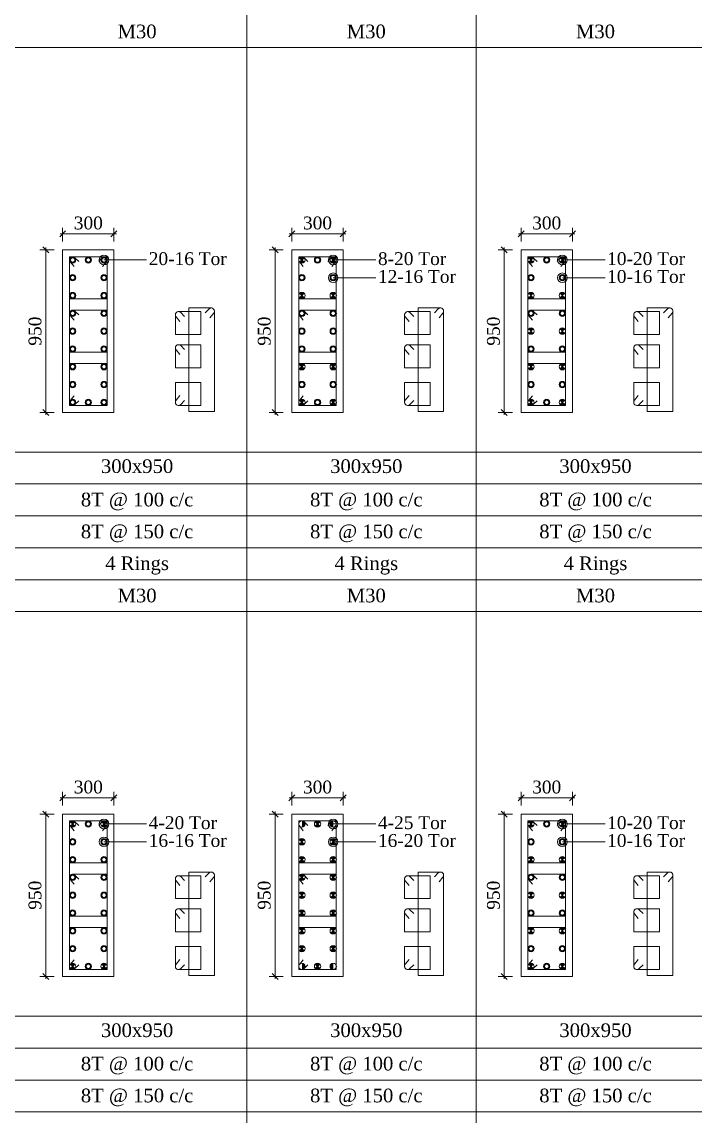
# Model space of a CAD drawing. Header units: metres. Extents: x 95882 to 260884, y 3603 to 81317.
# Drawn here: x 184688 to 188625, y 22956 to 29357 of the extents above; entities that cross this region are included whole.
import ezdxf
from ezdxf.enums import TextEntityAlignment as Align

# ---------------------------------------------------------------- set-up
doc = ezdxf.new("R2010")
doc.units = ezdxf.units.M
doc.header["$LTSCALE"] = 0.05
doc.header["$MEASUREMENT"] = 0
doc.header["$PDMODE"] = 34
doc.header["$PDSIZE"] = -2.5
doc.layers.get('0').update_dxf_attribs({"linetype": 'CONTINUOUS', "lineweight": 0})
doc.layers.get('DEFPOINTS').update_dxf_attribs({"linetype": 'CONTINUOUS'})
for name, color, linetype, lineweight in [('S-DIM-R', 7, 'CONTINUOUS', 9), ('S-SECTION', 5, 'CONTINUOUS', 5), ('S-SECTION MARK', 124, 'CONTINUOUS', 0), ('S-SHEET', 251, 'CONTINUOUS', 0), ('S-STEEL COL_DIA', 1, 'CONTINUOUS', 9), ('S-STEEL RING', 1, 'CONTINUOUS', 9), ('S-TEXT', 7, 'CONTINUOUS', 0), ('S-TEXT COL SIZE', 7, 'CONTINUOUS', 15), ('S-TEXT MIX', 1, 'CONTINUOUS', 15), ('S-TEXT RINGS', 7, 'CONTINUOUS', 15)]:
    doc.layers.add(name, color=color, linetype=linetype, lineweight=lineweight)
doc.styles.add('AAPL-ADRESS tahoma', font='tahoma.ttf')
doc.styles.add('S-ROMANS', font='times.ttf')
doc.styles.get("Standard").update_dxf_attribs({"font": 'times.ttf'})
doc.styles.add('TEXT', font='times.ttf')
doc.dimstyles.new('75mm', dxfattribs={"dimscale": 140, "dimtxt": 1, "dimasz": 0.35, "dimexe": 0.5, "dimexo": 1, "dimgap": 0.01, "dimtad": 0, "dimdec": 0, "dimzin": 12, "dimdsep": 46, "dimtxsty": 'AAPL-ADRESS tahoma', "dimblk": 'OBLIQUE', "dimcen": 0.35, "dimdle": 0.01, "dimse1": 1, "dimse2": 1, "dimclrd": 256, "dimclre": 256, "dimclrt": 256, "dimadec": 0, "dimazin": 3, "dimtfac": 1, "dimtdec": 0, "dimtmove": 1, "dimatfit": 3, "dimldrblk": 'DOTSMALL', "dimfxl": 1, "dimtolj": 1, "dimtzin": 0, "dimarcsym": 1})
doc.dimstyles.new('S_DIM', dxfattribs={"dimtxt": 75, "dimasz": 35, "dimexe": 35, "dimexo": 50, "dimgap": 25, "dimtad": 1, "dimdec": 0, "dimzin": 0, "dimdsep": 46, "dimtxsty": 'Standard', "dimblk": 'OBLIQUE', "dimcen": 0.09, "dimdle": 15, "dimclrd": 256, "dimclre": 256, "dimclrt": 256, "dimadec": 0, "dimazin": 0, "dimtfac": 1, "dimtdec": 0, "dimtofl": 0, "dimtmove": 0, "dimatfit": 3, "dimfxl": 1, "dimtolj": 1, "dimtzin": 0, "dimlwd": -1, "dimlwe": -1, "dimarcsym": 0})

# ---------------------------------------------------------------- blocks, each defined once
blk = doc.blocks.new('_Oblique')
at = {"color": 0, "linetype": 'ByBlock', "lineweight": -2}
blk.add_line((-0.5, -0.5), (0.5, 0.5), dxfattribs=at)
blk = doc.blocks.new('*D516')
at = {"layer": 'DEFPOINTS', "color": 0, "transparency": 16777216}
for p in [(184926, 24722.9, -0.1), (184827.8, 23772.9), (184926, 23772.9, -0.1)]:
    blk.add_point(p, dxfattribs=at)
at = {"layer": 'S-DIM-R', "transparency": 16777216}
for p, q in [((184876, 24722.9), (184792.8, 24722.9)), ((184827.8, 24737.9), (184827.8, 23757.9)), ((184876, 23772.9), (184792.8, 23772.9))]:
    blk.add_line(p, q, dxfattribs=at)
at = {"layer": 'S-DIM-R', "transparency": 16777216, "xscale": 35, "yscale": 35, "zscale": 35}
for p, rotation in [((184827.8, 24722.9), 90), ((184827.8, 23772.9), 270)]:
    blk.add_blockref('_Oblique', p, dxfattribs=dict(at, rotation=rotation))
at = {"layer": 'S-DIM-R', "transparency": 16777216, "insert": (184764.5, 24247.9), "char_height": 75, "attachment_point": 5, "rotation": 90}
blk.add_mtext('\\A1;950', dxfattribs=at)
blk = doc.blocks.new('*D517')
at = {"layer": 'DEFPOINTS', "color": 0, "transparency": 16777216}
for p in [(184926, 24817.1), (184926, 24722.9, 0), (185226, 24722.9, 0)]:
    blk.add_point(p, dxfattribs=at)
at = {"layer": 'S-DIM-R', "transparency": 16777216}
for p, q in [((184926, 24772.9), (184926, 24852.1)), ((185226, 24772.9), (185226, 24852.1)), ((185241, 24817.1), (184911, 24817.1))]:
    blk.add_line(p, q, dxfattribs=at)
at = {"layer": 'S-DIM-R', "transparency": 16777216, "xscale": 35, "yscale": 35, "zscale": 35, "rotation": 180}
blk.add_blockref('_Oblique', (184926, 24817.1), dxfattribs=at)
at = {"layer": 'S-DIM-R', "transparency": 16777216, "xscale": 35, "yscale": 35, "zscale": 35}
blk.add_blockref('_Oblique', (185226, 24817.1), dxfattribs=at)
at = {"layer": 'S-DIM-R', "transparency": 16777216, "insert": (185076, 24880.2), "char_height": 75, "attachment_point": 5}
blk.add_mtext('\\A1;300', dxfattribs=at)
blk = doc.blocks.new('*U4')
at = {"layer": 'S-STEEL COL_DIA'}
h = blk.add_hatch(color=256, dxfattribs=at)
h.dxf.hatch_style = 1
h.paths.add_polyline_path([(0, 0), (0, -18.5, 0.198912), (13, -13)])
h.paths.add_polyline_path([(0, 0), (-13, -13, 0.198912), (0, -18.5)])
h.paths.add_polyline_path([(0, 18.5, 0.198912), (-13, 13), (0, 0)])
h.paths.add_polyline_path([(13, 13, 0.198912), (0, 18.5), (0, 0)])
at = {"layer": 'S-STEEL COL_DIA', "lineweight": 5}
for p, q in [((-13, 13), (13, -13)), ((13, 13), (-13, -13))]:
    blk.add_line(p, q, dxfattribs=at)
blk.add_circle((0, 0), 18.5, dxfattribs=at)
blk = doc.blocks.new('*U5')
at = {"layer": 'S-STEEL COL_DIA'}
h = blk.add_hatch(color=256, dxfattribs=at)
h.dxf.hatch_style = 1
h.paths.add_polyline_path([(-18.5, 0, 1), (18.5, 0, 1)])
h.paths.add_polyline_path([(13, 0, -1), (-13, 0, -1)], flags=16)
at = {"layer": 'S-STEEL COL_DIA', "lineweight": 5}
for radius in [18.5, 13]:
    blk.add_circle((0, 0), radius, dxfattribs=at)
blk = doc.blocks.new('*D526')
at = {"layer": 'DEFPOINTS', "color": 0, "transparency": 16777216}
for p in [(186266.6, 24722.9, -0.1), (186168.4, 23772.9), (186266.6, 23772.9, -0.1)]:
    blk.add_point(p, dxfattribs=at)
at = {"layer": 'S-DIM-R', "transparency": 16777216}
for p, q in [((186216.6, 24722.9), (186133.4, 24722.9)), ((186168.4, 24737.9), (186168.4, 23757.9)), ((186216.6, 23772.9), (186133.4, 23772.9))]:
    blk.add_line(p, q, dxfattribs=at)
at = {"layer": 'S-DIM-R', "transparency": 16777216, "xscale": 35, "yscale": 35, "zscale": 35}
for p, rotation in [((186168.4, 24722.9), 90), ((186168.4, 23772.9), 270)]:
    blk.add_blockref('_Oblique', p, dxfattribs=dict(at, rotation=rotation))
at = {"layer": 'S-DIM-R', "transparency": 16777216, "insert": (186105.1, 24247.9), "char_height": 75, "attachment_point": 5, "rotation": 90}
blk.add_mtext('\\A1;950', dxfattribs=at)
blk = doc.blocks.new('*D527')
at = {"layer": 'DEFPOINTS', "color": 0, "transparency": 16777216}
for p in [(186266.6, 24817.1), (186266.6, 24722.9, 0), (186566.6, 24722.9, 0)]:
    blk.add_point(p, dxfattribs=at)
at = {"layer": 'S-DIM-R', "transparency": 16777216}
for p, q in [((186266.6, 24772.9), (186266.6, 24852.1)), ((186566.6, 24772.9), (186566.6, 24852.1)), ((186581.6, 24817.1), (186251.6, 24817.1))]:
    blk.add_line(p, q, dxfattribs=at)
at = {"layer": 'S-DIM-R', "transparency": 16777216, "xscale": 35, "yscale": 35, "zscale": 35, "rotation": 180}
blk.add_blockref('_Oblique', (186266.6, 24817.1), dxfattribs=at)
at = {"layer": 'S-DIM-R', "transparency": 16777216, "xscale": 35, "yscale": 35, "zscale": 35}
blk.add_blockref('_Oblique', (186566.6, 24817.1), dxfattribs=at)
at = {"layer": 'S-DIM-R', "transparency": 16777216, "insert": (186416.6, 24880.2), "char_height": 75, "attachment_point": 5}
blk.add_mtext('\\A1;300', dxfattribs=at)
blk = doc.blocks.new('*U6')
at = {"layer": 'S-STEEL COL_DIA'}
h = blk.add_hatch(color=256, dxfattribs=at)
h.dxf.hatch_style = 1
h.paths.add_polyline_path([(0, 18.5, 0.414214), (-18.5, 0, 0.414214), (0, -18.5)])
at = {"layer": 'S-STEEL COL_DIA', "lineweight": 5}
blk.add_circle((0, 0), 18.5, dxfattribs=at)
blk = doc.blocks.new('*D524')
at = {"layer": 'DEFPOINTS', "color": 0, "transparency": 16777216}
for p in [(187607.2, 24722.9, -0.1), (187509, 23772.9), (187607.2, 23772.9, -0.1)]:
    blk.add_point(p, dxfattribs=at)
at = {"layer": 'S-DIM-R', "transparency": 16777216}
for p, q in [((187557.2, 24722.9), (187474, 24722.9)), ((187509, 24737.9), (187509, 23757.9)), ((187557.2, 23772.9), (187474, 23772.9))]:
    blk.add_line(p, q, dxfattribs=at)
at = {"layer": 'S-DIM-R', "transparency": 16777216, "xscale": 35, "yscale": 35, "zscale": 35}
for p, rotation in [((187509, 24722.9), 90), ((187509, 23772.9), 270)]:
    blk.add_blockref('_Oblique', p, dxfattribs=dict(at, rotation=rotation))
at = {"layer": 'S-DIM-R', "transparency": 16777216, "insert": (187445.7, 24247.9), "char_height": 75, "attachment_point": 5, "rotation": 90}
blk.add_mtext('\\A1;950', dxfattribs=at)
blk = doc.blocks.new('*D525')
at = {"layer": 'DEFPOINTS', "color": 0, "transparency": 16777216}
for p in [(187607.2, 24817.1), (187607.2, 24722.9, 0), (187907.2, 24722.9, 0)]:
    blk.add_point(p, dxfattribs=at)
at = {"layer": 'S-DIM-R', "transparency": 16777216}
for p, q in [((187607.2, 24772.9), (187607.2, 24852.1)), ((187907.2, 24772.9), (187907.2, 24852.1)), ((187922.2, 24817.1), (187592.2, 24817.1))]:
    blk.add_line(p, q, dxfattribs=at)
at = {"layer": 'S-DIM-R', "transparency": 16777216, "xscale": 35, "yscale": 35, "zscale": 35, "rotation": 180}
blk.add_blockref('_Oblique', (187607.2, 24817.1), dxfattribs=at)
at = {"layer": 'S-DIM-R', "transparency": 16777216, "xscale": 35, "yscale": 35, "zscale": 35}
blk.add_blockref('_Oblique', (187907.2, 24817.1), dxfattribs=at)
at = {"layer": 'S-DIM-R', "transparency": 16777216, "insert": (187757.2, 24880.2), "char_height": 75, "attachment_point": 5}
blk.add_mtext('\\A1;300', dxfattribs=at)
blk = doc.blocks.new('*D562')
at = {"layer": 'DEFPOINTS', "color": 0, "transparency": 16777216}
for p in [(184926, 28022.5, -0.1), (184827.8, 27072.5), (184926, 27072.5, -0.1)]:
    blk.add_point(p, dxfattribs=at)
at = {"layer": 'S-DIM-R', "transparency": 16777216}
for p, q in [((184827.8, 28037.5), (184827.8, 27057.5)), ((184876, 28022.5), (184792.8, 28022.5)), ((184876, 27072.5), (184792.8, 27072.5))]:
    blk.add_line(p, q, dxfattribs=at)
at = {"layer": 'S-DIM-R', "transparency": 16777216, "xscale": 35, "yscale": 35, "zscale": 35}
for p, rotation in [((184827.8, 28022.5), 90), ((184827.8, 27072.5), 270)]:
    blk.add_blockref('_Oblique', p, dxfattribs=dict(at, rotation=rotation))
at = {"layer": 'S-DIM-R', "transparency": 16777216, "insert": (184764.5, 27547.5), "char_height": 75, "attachment_point": 5, "rotation": 90}
blk.add_mtext('\\A1;950', dxfattribs=at)
blk = doc.blocks.new('*D563')
at = {"layer": 'DEFPOINTS', "color": 0, "transparency": 16777216}
for p in [(184926, 28116.7), (184926, 28022.5, 0), (185226, 28022.5, 0)]:
    blk.add_point(p, dxfattribs=at)
at = {"layer": 'S-DIM-R', "transparency": 16777216}
for p, q in [((185241, 28116.7), (184911, 28116.7)), ((184926, 28072.5), (184926, 28151.7)), ((185226, 28072.5), (185226, 28151.7))]:
    blk.add_line(p, q, dxfattribs=at)
at = {"layer": 'S-DIM-R', "transparency": 16777216, "xscale": 35, "yscale": 35, "zscale": 35, "rotation": 180}
blk.add_blockref('_Oblique', (184926, 28116.7), dxfattribs=at)
at = {"layer": 'S-DIM-R', "transparency": 16777216, "xscale": 35, "yscale": 35, "zscale": 35}
blk.add_blockref('_Oblique', (185226, 28116.7), dxfattribs=at)
at = {"layer": 'S-DIM-R', "transparency": 16777216, "insert": (185076, 28179.8), "char_height": 75, "attachment_point": 5}
blk.add_mtext('\\A1;300', dxfattribs=at)
blk = doc.blocks.new('*D564')
at = {"layer": 'DEFPOINTS', "color": 0, "transparency": 16777216}
for p in [(186266.6, 28022.5, -0.1), (186168.4, 27072.5), (186266.6, 27072.5, -0.1)]:
    blk.add_point(p, dxfattribs=at)
at = {"layer": 'S-DIM-R', "transparency": 16777216}
for p, q in [((186168.4, 28037.5), (186168.4, 27057.5)), ((186216.6, 28022.5), (186133.4, 28022.5)), ((186216.6, 27072.5), (186133.4, 27072.5))]:
    blk.add_line(p, q, dxfattribs=at)
at = {"layer": 'S-DIM-R', "transparency": 16777216, "xscale": 35, "yscale": 35, "zscale": 35}
for p, rotation in [((186168.4, 28022.5), 90), ((186168.4, 27072.5), 270)]:
    blk.add_blockref('_Oblique', p, dxfattribs=dict(at, rotation=rotation))
at = {"layer": 'S-DIM-R', "transparency": 16777216, "insert": (186105.1, 27547.5), "char_height": 75, "attachment_point": 5, "rotation": 90}
blk.add_mtext('\\A1;950', dxfattribs=at)
blk = doc.blocks.new('*D565')
at = {"layer": 'DEFPOINTS', "color": 0, "transparency": 16777216}
for p in [(186266.6, 28116.7), (186266.6, 28022.5, 0), (186566.6, 28022.5, 0)]:
    blk.add_point(p, dxfattribs=at)
at = {"layer": 'S-DIM-R', "transparency": 16777216}
for p, q in [((186581.6, 28116.7), (186251.6, 28116.7)), ((186266.6, 28072.5), (186266.6, 28151.7)), ((186566.6, 28072.5), (186566.6, 28151.7))]:
    blk.add_line(p, q, dxfattribs=at)
at = {"layer": 'S-DIM-R', "transparency": 16777216, "xscale": 35, "yscale": 35, "zscale": 35, "rotation": 180}
blk.add_blockref('_Oblique', (186266.6, 28116.7), dxfattribs=at)
at = {"layer": 'S-DIM-R', "transparency": 16777216, "xscale": 35, "yscale": 35, "zscale": 35}
blk.add_blockref('_Oblique', (186566.6, 28116.7), dxfattribs=at)
at = {"layer": 'S-DIM-R', "transparency": 16777216, "insert": (186416.6, 28179.8), "char_height": 75, "attachment_point": 5}
blk.add_mtext('\\A1;300', dxfattribs=at)
blk = doc.blocks.new('*D570')
at = {"layer": 'DEFPOINTS', "color": 0, "transparency": 16777216}
for p in [(187607.2, 28022.5, -0.1), (187509, 27072.5), (187607.2, 27072.5, -0.1)]:
    blk.add_point(p, dxfattribs=at)
at = {"layer": 'S-DIM-R', "transparency": 16777216}
for p, q in [((187509, 28037.5), (187509, 27057.5)), ((187557.2, 28022.5), (187474, 28022.5)), ((187557.2, 27072.5), (187474, 27072.5))]:
    blk.add_line(p, q, dxfattribs=at)
at = {"layer": 'S-DIM-R', "transparency": 16777216, "xscale": 35, "yscale": 35, "zscale": 35}
for p, rotation in [((187509, 28022.5), 90), ((187509, 27072.5), 270)]:
    blk.add_blockref('_Oblique', p, dxfattribs=dict(at, rotation=rotation))
at = {"layer": 'S-DIM-R', "transparency": 16777216, "insert": (187445.7, 27547.5), "char_height": 75, "attachment_point": 5, "rotation": 90}
blk.add_mtext('\\A1;950', dxfattribs=at)
blk = doc.blocks.new('*D571')
at = {"layer": 'DEFPOINTS', "color": 0, "transparency": 16777216}
for p in [(187607.2, 28116.7), (187607.2, 28022.5, 0), (187907.2, 28022.5, 0)]:
    blk.add_point(p, dxfattribs=at)
at = {"layer": 'S-DIM-R', "transparency": 16777216}
for p, q in [((187922.2, 28116.7), (187592.2, 28116.7)), ((187607.2, 28072.5), (187607.2, 28151.7)), ((187907.2, 28072.5), (187907.2, 28151.7))]:
    blk.add_line(p, q, dxfattribs=at)
at = {"layer": 'S-DIM-R', "transparency": 16777216, "xscale": 35, "yscale": 35, "zscale": 35, "rotation": 180}
blk.add_blockref('_Oblique', (187607.2, 28116.7), dxfattribs=at)
at = {"layer": 'S-DIM-R', "transparency": 16777216, "xscale": 35, "yscale": 35, "zscale": 35}
blk.add_blockref('_Oblique', (187907.2, 28116.7), dxfattribs=at)
at = {"layer": 'S-DIM-R', "transparency": 16777216, "insert": (187757.2, 28179.8), "char_height": 75, "attachment_point": 5}
blk.add_mtext('\\A1;300', dxfattribs=at)

msp = doc.modelspace()

# ---------------------------------------------------------------- linework, layer by layer
at = {"layer": 'S-SECTION', "elevation": -0.1}
for points in [[(184926, 27072.5), (185226, 27072.5), (185226, 28022.5), (184926, 28022.5)], [(186266.6, 27072.5), (186566.6, 27072.5), (186566.6, 28022.5), (186266.6, 28022.5)], [(187607.2, 27072.5), (187907.2, 27072.5), (187907.2, 28022.5), (187607.2, 28022.5)], [(184926, 23772.9), (185226, 23772.9), (185226, 24722.9), (184926, 24722.9)], [(186266.6, 23772.9), (186566.6, 23772.9), (186566.6, 24722.9), (186266.6, 24722.9)], [(187607.2, 23772.9), (187907.2, 23772.9), (187907.2, 24722.9), (187607.2, 24722.9)]]:
    msp.add_lwpolyline(points, close=True, dxfattribs=at)
at = {"layer": 'S-SHEET'}
for p, q in [((186003.2, 49003.5, 0), (186003.2, 9408.8, -0.1)), ((186003.2, 49003.5, 0), (186003.2, 9408.8, -0.1)), ((186003.2, 49003.5, 0), (186003.2, 9408.8, -0.1)), ((186003.2, 49003.5, 0), (186003.2, 9408.8, -0.1)), ((187343.8, 49003.5, 0), (187343.8, 9408.8, -0.1)), ((187343.8, 49003.5, 0), (187343.8, 9408.8, -0.1)), ((187343.8, 49003.5, 0), (187343.8, 9408.8, -0.1)), ((187343.8, 49003.5, 0), (187343.8, 9408.8, -0.1)), ((177084.5, 29206.1, 0), (198068.5, 29206.1, -0.1)), ((177084.5, 26839.6, 0), (198068.5, 26839.6, -0.1)), ((177084.5, 26653.5, 0), (198068.5, 26653.5, -0.1)), ((177084.5, 26653.5, 0), (198068.5, 26653.5, -0.1)), ((177084.5, 26466.4, 0), (198068.5, 26466.4, -0.1)), ((177691.8, 26279.8, 0), (198068.5, 26279.8, -0.1)), ((177084.5, 26093.2, 0), (198068.5, 26093.2, -0.1)), ((177084.5, 23540, 0), (198068.5, 23540, -0.1)), ((177084.5, 23353.9, 0), (198068.5, 23353.9, -0.1)), ((177084.5, 23353.9, 0), (198068.5, 23353.9, -0.1)), ((177084.5, 23166.8, 0), (198068.5, 23166.8, -0.1)), ((177691.8, 22980.2, 0), (198068.5, 22980.2, -0.1))]:
    msp.add_line(p, q, dxfattribs=at)
at = {"layer": 'S-SHEET', "color": 0}
msp.add_line((177084.5, 25906.6, 0), (198068.5, 25906.6, -0.1), dxfattribs=at)
at = {"layer": 'S-STEEL RING'}
for points, elevation in [([(185159.4, 27925), (185181.8, 27952.3, 0.633211), (185167.6, 27982.5), (184966, 27982.5), (184966, 27112.5), (185186, 27112.5), (185186, 27964, 0.666768), (185154.6, 27977.1), (185136.8, 27954.5)], -0.2), ([(186500, 27925), (186522.4, 27952.3, 0.633211), (186508.2, 27982.5), (186306.6, 27982.5), (186306.6, 27112.5), (186526.6, 27112.5), (186526.6, 27964, 0.666768), (186495.2, 27977.1), (186477.3, 27954.5)], -0.2), ([(187840.6, 27925), (187863, 27952.3, 0.633211), (187848.8, 27982.5), (187647.2, 27982.5), (187647.2, 27112.5), (187867.2, 27112.5), (187867.2, 27964, 0.666768), (187835.8, 27977.1), (187817.9, 27954.5)], -0.2), ([(185787.2, 27625.6), (185809.6, 27653, 0.633211), (185795.4, 27683.1), (185663.8, 27683.1), (185663.8, 27078.4), (185813.8, 27078.4), (185813.8, 27664.7, 0.666768), (185782.4, 27677.8), (185759.6, 27655.1)], -0.1), ([(185787.2, 27625.6), (185809.6, 27653, 0.633211), (185795.4, 27683.1), (185663.8, 27683.1), (185663.8, 27078.4), (185813.8, 27078.4), (185813.8, 27664.7, 0.666768), (185782.4, 27677.8), (185759.6, 27655.1)], 0), ([(187127.8, 27625.6), (187150.2, 27653, 0.633211), (187136, 27683.1), (187004.4, 27683.1), (187004.4, 27078.4), (187154.4, 27078.4), (187154.4, 27664.7, 0.666768), (187123, 27677.8), (187100.2, 27655.1)], -0.1), ([(187127.8, 27625.6), (187150.2, 27653, 0.633211), (187136, 27683.1), (187004.4, 27683.1), (187004.4, 27078.4), (187154.4, 27078.4), (187154.4, 27664.7, 0.666768), (187123, 27677.8), (187100.2, 27655.1)], 0), ([(188468.4, 27625.6), (188490.8, 27653, 0.633211), (188476.6, 27683.1), (188345, 27683.1), (188345, 27078.4), (188495, 27078.4), (188495, 27664.7, 0.666768), (188463.6, 27677.8), (188440.8, 27655.1)], -0.1), ([(188468.4, 27625.6), (188490.8, 27653, 0.633211), (188476.6, 27683.1), (188345, 27683.1), (188345, 27078.4), (188495, 27078.4), (188495, 27664.7, 0.666768), (188463.6, 27677.8), (188440.8, 27655.1)], 0), ([(185159.4, 24625.4), (185181.8, 24652.8, 0.633211), (185167.6, 24682.9), (184966, 24682.9), (184966, 23812.9), (185186, 23812.9), (185186, 24664.5, 0.666768), (185154.6, 24677.6), (185136.8, 24654.9)], -0.2), ([(186500, 24625.4), (186522.4, 24652.8, 0.633211), (186508.2, 24682.9), (186306.6, 24682.9), (186306.6, 23812.9), (186526.6, 23812.9), (186526.6, 24664.5, 0.666768), (186495.2, 24677.6), (186477.3, 24654.9)], -0.2), ([(187840.6, 24625.4), (187863, 24652.8, 0.633211), (187848.8, 24682.9), (187647.2, 24682.9), (187647.2, 23812.9), (187867.2, 23812.9), (187867.2, 24664.5, 0.666768), (187835.8, 24677.6), (187817.9, 24654.9)], -0.2), ([(185787.2, 24326.1), (185809.6, 24353.4, 0.633211), (185795.4, 24383.6), (185663.8, 24383.6), (185663.8, 23778.8), (185813.8, 23778.8), (185813.8, 24365.1, 0.666768), (185782.4, 24378.2), (185759.6, 24355.6)], -0.1), ([(185787.2, 24326.1), (185809.6, 24353.4, 0.633211), (185795.4, 24383.6), (185663.8, 24383.6), (185663.8, 23778.8), (185813.8, 23778.8), (185813.8, 24365.1, 0.666768), (185782.4, 24378.2), (185759.6, 24355.6)], 0), ([(187127.8, 24326.1), (187150.2, 24353.4, 0.633211), (187136, 24383.6), (187004.4, 24383.6), (187004.4, 23778.8), (187154.4, 23778.8), (187154.4, 24365.1, 0.666768), (187123, 24378.2), (187100.2, 24355.6)], -0.1), ([(187127.8, 24326.1), (187150.2, 24353.4, 0.633211), (187136, 24383.6), (187004.4, 24383.6), (187004.4, 23778.8), (187154.4, 23778.8), (187154.4, 24365.1, 0.666768), (187123, 24378.2), (187100.2, 24355.6)], 0), ([(188468.4, 24326.1), (188490.8, 24353.4, 0.633211), (188476.6, 24383.6), (188345, 24383.6), (188345, 23778.8), (188495, 23778.8), (188495, 24365.1, 0.666768), (188463.6, 24378.2), (188440.8, 24355.6)], -0.1), ([(188468.4, 24326.1), (188490.8, 24353.4, 0.633211), (188476.6, 24383.6), (188345, 24383.6), (188345, 23778.8), (188495, 23778.8), (188495, 24365.1, 0.666768), (188463.6, 24378.2), (188440.8, 24355.6)], 0)]:
    msp.add_lwpolyline(points, format="xyb", dxfattribs=dict(at, elevation=elevation))
at = {"layer": 'S-STEEL RING', "color": 3}
for points, elevation in [([(184992.7, 27925), (184970.2, 27952.3, -0.633211), (184984.5, 27982.5), (185186, 27982.5), (185186, 27737.1), (184966, 27737.1), (184966, 27964, -0.666768), (184997.5, 27977.1), (185020.3, 27954.5)], -0.2), ([(186333.3, 27925), (186310.8, 27952.3, -0.633211), (186325.1, 27982.5), (186526.6, 27982.5), (186526.6, 27737.1), (186306.6, 27737.1), (186306.6, 27964, -0.666768), (186338.1, 27977.1), (186360.9, 27954.5)], -0.2), ([(187673.8, 27925), (187651.4, 27952.3, -0.633211), (187665.7, 27982.5), (187867.2, 27982.5), (187867.2, 27737.1), (187647.2, 27737.1), (187647.2, 27964, -0.666768), (187678.7, 27977.1), (187701.5, 27954.5)], -0.2), ([(184992.7, 27612.6), (184970.2, 27639.9, -0.633211), (184984.5, 27670.1), (185186, 27670.1), (185186, 27424.7), (184966, 27424.7), (184966, 27651.6, -0.666768), (184997.5, 27664.7), (185020.3, 27642.1)], -0.2), ([(185611.8, 27604.3), (185589.3, 27631.6, -0.633211), (185603.6, 27661.8), (185735.1, 27661.8), (185735.1, 27527.3), (185585.1, 27527.3), (185585.1, 27643.3, -0.666768), (185616.6, 27656.4), (185639.4, 27633.8)], -0.1), ([(186333.3, 27612.6), (186310.8, 27639.9, -0.633211), (186325.1, 27670.1), (186526.6, 27670.1), (186526.6, 27424.7), (186306.6, 27424.7), (186306.6, 27651.6, -0.666768), (186338.1, 27664.7), (186360.9, 27642.1)], -0.2), ([(186952.4, 27604.3), (186929.9, 27631.6, -0.633211), (186944.2, 27661.8), (187075.7, 27661.8), (187075.7, 27527.3), (186925.7, 27527.3), (186925.7, 27643.3, -0.666768), (186957.2, 27656.4), (186980, 27633.8)], -0.1), ([(187673.8, 27612.6), (187651.4, 27639.9, -0.633211), (187665.7, 27670.1), (187867.2, 27670.1), (187867.2, 27424.7), (187647.2, 27424.7), (187647.2, 27651.6, -0.666768), (187678.7, 27664.7), (187701.5, 27642.1)], -0.2), ([(188293, 27604.3), (188270.5, 27631.6, -0.633211), (188284.8, 27661.8), (188416.3, 27661.8), (188416.3, 27527.3), (188266.3, 27527.3), (188266.3, 27643.3, -0.666768), (188297.8, 27656.4), (188320.6, 27633.8)], -0.1), ([(185611.8, 27410.5), (185589.3, 27437.9, -0.633211), (185603.6, 27468), (185735.1, 27468), (185735.1, 27333.5), (185585.1, 27333.5), (185585.1, 27449.6, -0.666768), (185616.6, 27462.7), (185639.4, 27440)], -0.1), ([(186952.4, 27410.5), (186929.9, 27437.9, -0.633211), (186944.2, 27468), (187075.7, 27468), (187075.7, 27333.5), (186925.7, 27333.5), (186925.7, 27449.6, -0.666768), (186957.2, 27462.7), (186980, 27440)], -0.1), ([(188293, 27410.5), (188270.5, 27437.9, -0.633211), (188284.8, 27468), (188416.3, 27468), (188416.3, 27333.5), (188266.3, 27333.5), (188266.3, 27449.6, -0.666768), (188297.8, 27462.7), (188320.6, 27440)], -0.1), ([(184992.7, 27170), (184970.2, 27142.6, 0.633211), (184984.5, 27112.5), (185186, 27112.5), (185186, 27357.9), (184966, 27357.9), (184966, 27130.9, 0.666768), (184997.5, 27117.8), (185020.3, 27140.5)], -0.2), ([(186333.3, 27170), (186310.8, 27142.6, 0.633211), (186325.1, 27112.5), (186526.6, 27112.5), (186526.6, 27357.9), (186306.6, 27357.9), (186306.6, 27130.9, 0.666768), (186338.1, 27117.8), (186360.9, 27140.5)], -0.2), ([(187673.8, 27170), (187651.4, 27142.6, 0.633211), (187665.7, 27112.5), (187867.2, 27112.5), (187867.2, 27357.9), (187647.2, 27357.9), (187647.2, 27130.9, 0.666768), (187678.7, 27117.8), (187701.5, 27140.5)], -0.2), ([(185611.8, 27170.5), (185589.3, 27143.1, 0.633211), (185603.6, 27113), (185735.1, 27113), (185735.1, 27247.5), (185585.1, 27247.5), (185585.1, 27131.4, 0.666768), (185616.6, 27118.3), (185639.4, 27141)], -0.1), ([(186952.4, 27170.5), (186929.9, 27143.1, 0.633211), (186944.2, 27113), (187075.7, 27113), (187075.7, 27247.5), (186925.7, 27247.5), (186925.7, 27131.4, 0.666768), (186957.2, 27118.3), (186980, 27141)], -0.1), ([(188293, 27170.5), (188270.5, 27143.1, 0.633211), (188284.8, 27113), (188416.3, 27113), (188416.3, 27247.5), (188266.3, 27247.5), (188266.3, 27131.4, 0.666768), (188297.8, 27118.3), (188320.6, 27141)], -0.1), ([(184992.7, 24625.4), (184970.2, 24652.8, -0.633211), (184984.5, 24682.9), (185186, 24682.9), (185186, 24437.5), (184966, 24437.5), (184966, 24664.5, -0.666768), (184997.5, 24677.6), (185020.3, 24654.9)], -0.2), ([(186333.3, 24625.4), (186310.8, 24652.8, -0.633211), (186325.1, 24682.9), (186526.6, 24682.9), (186526.6, 24437.5), (186306.6, 24437.5), (186306.6, 24664.5, -0.666768), (186338.1, 24677.6), (186360.9, 24654.9)], -0.2), ([(187673.8, 24625.4), (187651.4, 24652.8, -0.633211), (187665.7, 24682.9), (187867.2, 24682.9), (187867.2, 24437.5), (187647.2, 24437.5), (187647.2, 24664.5, -0.666768), (187678.7, 24677.6), (187701.5, 24654.9)], -0.2), ([(184992.7, 24313), (184970.2, 24340.4, -0.633211), (184984.5, 24370.5), (185186, 24370.5), (185186, 24125.1), (184966, 24125.1), (184966, 24352.1, -0.666768), (184997.5, 24365.2), (185020.3, 24342.5)], -0.2), ([(185611.8, 24304.7), (185589.3, 24332.1, -0.633211), (185603.6, 24362.2), (185735.1, 24362.2), (185735.1, 24227.7), (185585.1, 24227.7), (185585.1, 24343.8, -0.666768), (185616.6, 24356.9), (185639.4, 24334.2)], -0.1), ([(186333.3, 24313), (186310.8, 24340.4, -0.633211), (186325.1, 24370.5), (186526.6, 24370.5), (186526.6, 24125.1), (186306.6, 24125.1), (186306.6, 24352.1, -0.666768), (186338.1, 24365.2), (186360.9, 24342.5)], -0.2), ([(186952.4, 24304.7), (186929.9, 24332.1, -0.633211), (186944.2, 24362.2), (187075.7, 24362.2), (187075.7, 24227.7), (186925.7, 24227.7), (186925.7, 24343.8, -0.666768), (186957.2, 24356.9), (186980, 24334.2)], -0.1), ([(187673.8, 24313), (187651.4, 24340.4, -0.633211), (187665.7, 24370.5), (187867.2, 24370.5), (187867.2, 24125.1), (187647.2, 24125.1), (187647.2, 24352.1, -0.666768), (187678.7, 24365.2), (187701.5, 24342.5)], -0.2), ([(188293, 24304.7), (188270.5, 24332.1, -0.633211), (188284.8, 24362.2), (188416.3, 24362.2), (188416.3, 24227.7), (188266.3, 24227.7), (188266.3, 24343.8, -0.666768), (188297.8, 24356.9), (188320.6, 24334.2)], -0.1), ([(185611.8, 24111), (185589.3, 24138.3, -0.633211), (185603.6, 24168.5), (185735.1, 24168.5), (185735.1, 24034), (185585.1, 24034), (185585.1, 24150, -0.666768), (185616.6, 24163.1), (185639.4, 24140.5)], -0.1), ([(186952.4, 24111), (186929.9, 24138.3, -0.633211), (186944.2, 24168.5), (187075.7, 24168.5), (187075.7, 24034), (186925.7, 24034), (186925.7, 24150, -0.666768), (186957.2, 24163.1), (186980, 24140.5)], -0.1), ([(188293, 24111), (188270.5, 24138.3, -0.633211), (188284.8, 24168.5), (188416.3, 24168.5), (188416.3, 24034), (188266.3, 24034), (188266.3, 24150, -0.666768), (188297.8, 24163.1), (188320.6, 24140.5)], -0.1), ([(184992.7, 23870.4), (184970.2, 23843.1, 0.633211), (184984.5, 23812.9), (185186, 23812.9), (185186, 24058.3), (184966, 24058.3), (184966, 23831.4, 0.666768), (184997.5, 23818.3), (185020.3, 23840.9)], -0.2), ([(186333.3, 23870.4), (186310.8, 23843.1, 0.633211), (186325.1, 23812.9), (186526.6, 23812.9), (186526.6, 24058.3), (186306.6, 24058.3), (186306.6, 23831.4, 0.666768), (186338.1, 23818.3), (186360.9, 23840.9)], -0.2), ([(187673.8, 23870.4), (187651.4, 23843.1, 0.633211), (187665.7, 23812.9), (187867.2, 23812.9), (187867.2, 24058.3), (187647.2, 24058.3), (187647.2, 23831.4, 0.666768), (187678.7, 23818.3), (187701.5, 23840.9)], -0.2), ([(185611.8, 23870.9), (185589.3, 23843.6, 0.633211), (185603.6, 23813.4), (185735.1, 23813.4), (185735.1, 23947.9), (185585.1, 23947.9), (185585.1, 23831.9, 0.666768), (185616.6, 23818.8), (185639.4, 23841.4)], -0.1), ([(186952.4, 23870.9), (186929.9, 23843.6, 0.633211), (186944.2, 23813.4), (187075.7, 23813.4), (187075.7, 23947.9), (186925.7, 23947.9), (186925.7, 23831.9, 0.666768), (186957.2, 23818.8), (186980, 23841.4)], -0.1), ([(188293, 23870.9), (188270.5, 23843.6, 0.633211), (188284.8, 23813.4), (188416.3, 23813.4), (188416.3, 23947.9), (188266.3, 23947.9), (188266.3, 23831.9, 0.666768), (188297.8, 23818.8), (188320.6, 23841.4)], -0.1)]:
    msp.add_lwpolyline(points, format="xyb", dxfattribs=dict(at, elevation=elevation))

# ---------------------------------------------------------------- block references
at = {"layer": 'S-STEEL COL_DIA', "xscale": -1}
for name, p in [('*U5', (184984.5, 27964, -0.2)), ('*U4', (186325.1, 27964, -0.2)), ('*U4', (187665.7, 27964, -0.2)), ('*U5', (184984.5, 27859.9, -0.2)), ('*U5', (186325.1, 27859.9, -0.2)), ('*U5', (187665.7, 27859.9, -0.2)), ('*U5', (184984.5, 27755.8, -0.2)), ('*U4', (186325.1, 27755.8, -0.2)), ('*U4', (187665.7, 27755.8, -0.2)), ('*U5', (184984.5, 27651.6, -0.2)), ('*U5', (186325.1, 27651.6, -0.2)), ('*U5', (187665.7, 27651.6, -0.2)), ('*U5', (184984.5, 27547.5, -0.2)), ('*U5', (186325.1, 27547.5, -0.2)), ('*U4', (187665.7, 27547.5, -0.2)), ('*U5', (184984.5, 27443.4, -0.2)), ('*U5', (186325.1, 27443.4, -0.2)), ('*U5', (187665.7, 27443.4, -0.2)), ('*U5', (184984.5, 27339.2, -0.2)), ('*U4', (186325.1, 27339.2, -0.2)), ('*U4', (187665.7, 27339.2, -0.2)), ('*U5', (184984.5, 27235.1, -0.2)), ('*U5', (186325.1, 27235.1, -0.2)), ('*U5', (187665.7, 27235.1, -0.2)), ('*U4', (184984.5, 24664.5, -0.2)), ('*U6', (186325.1, 24664.5, -0.2)), ('*U4', (187665.7, 24664.5, -0.2)), ('*U5', (184984.5, 24560.3, -0.2)), ('*U4', (186325.1, 24560.3, -0.2)), ('*U5', (187665.7, 24560.3, -0.2)), ('*U5', (184984.5, 24456.2, -0.2)), ('*U4', (186325.1, 24456.2, -0.2)), ('*U4', (187665.7, 24456.2, -0.2)), ('*U5', (184984.5, 24352.1, -0.2)), ('*U4', (186325.1, 24352.1, -0.2)), ('*U5', (187665.7, 24352.1, -0.2)), ('*U5', (184984.5, 24247.9, -0.2)), ('*U4', (186325.1, 24247.9, -0.2)), ('*U4', (187665.7, 24247.9, -0.2)), ('*U5', (184984.5, 24143.8, -0.2)), ('*U4', (186325.1, 24143.8, -0.2)), ('*U5', (187665.7, 24143.8, -0.2)), ('*U5', (184984.5, 24039.7, -0.2)), ('*U4', (186325.1, 24039.7, -0.2)), ('*U4', (187665.7, 24039.7, -0.2)), ('*U5', (184984.5, 23935.5, -0.2)), ('*U4', (186325.1, 23935.5, -0.2)), ('*U5', (187665.7, 23935.5, -0.2))]:
    msp.add_blockref(name, p, dxfattribs=at)
at = {"layer": 'S-STEEL COL_DIA'}
for name, p in [('*U5', (185076, 27964, -0.1)), ('*U5', (185167.6, 27964, -0.2)), ('*U5', (186416.6, 27964, -0.1)), ('*U4', (186508.2, 27964, -0.2)), ('*U5', (187757.2, 27964, -0.1)), ('*U4', (187848.8, 27964, -0.2)), ('*U5', (185167.6, 27859.9, -0.2)), ('*U5', (186508.2, 27859.9, -0.2)), ('*U5', (187848.8, 27859.9, -0.2)), ('*U5', (185167.6, 27755.8, -0.2)), ('*U4', (186508.2, 27755.8, -0.2)), ('*U4', (187848.8, 27755.8, -0.2)), ('*U5', (185167.6, 27651.6, -0.2)), ('*U5', (186508.2, 27651.6, -0.2)), ('*U5', (187848.8, 27651.6, -0.2)), ('*U5', (185167.6, 27547.5, -0.2)), ('*U5', (186508.2, 27547.5, -0.2)), ('*U4', (187848.8, 27547.5, -0.2)), ('*U5', (185167.6, 27443.4, -0.2)), ('*U5', (186508.2, 27443.4, -0.2)), ('*U5', (187848.8, 27443.4, -0.2)), ('*U5', (185167.6, 27339.2, -0.2)), ('*U4', (186508.2, 27339.2, -0.2)), ('*U4', (187848.8, 27339.2, -0.2)), ('*U5', (185167.6, 27235.1, -0.2)), ('*U5', (186508.2, 27235.1, -0.2)), ('*U5', (187848.8, 27235.1, -0.2)), ('*U5', (185076, 24664.5, -0.1)), ('*U4', (185167.6, 24664.5, -0.2)), ('*U4', (186416.6, 24664.5, -0.1)), ('*U6', (186508.2, 24664.5, -0.2)), ('*U5', (187757.2, 24664.5, -0.1)), ('*U4', (187848.8, 24664.5, -0.2)), ('*U5', (185167.6, 24560.3, -0.2)), ('*U4', (186508.2, 24560.3, -0.2)), ('*U5', (187848.8, 24560.3, -0.2)), ('*U5', (185167.6, 24456.2, -0.2)), ('*U4', (186508.2, 24456.2, -0.2)), ('*U4', (187848.8, 24456.2, -0.2)), ('*U5', (185167.6, 24352.1, -0.2)), ('*U4', (186508.2, 24352.1, -0.2)), ('*U5', (187848.8, 24352.1, -0.2)), ('*U5', (185167.6, 24247.9, -0.2)), ('*U4', (186508.2, 24247.9, -0.2)), ('*U4', (187848.8, 24247.9, -0.2)), ('*U5', (185167.6, 24143.8, -0.2)), ('*U4', (186508.2, 24143.8, -0.2)), ('*U5', (187848.8, 24143.8, -0.2)), ('*U5', (185167.6, 24039.7, -0.2)), ('*U4', (186508.2, 24039.7, -0.2)), ('*U4', (187848.8, 24039.7, -0.2)), ('*U5', (185167.6, 23935.5, -0.2)), ('*U4', (186508.2, 23935.5, -0.2)), ('*U5', (187848.8, 23935.5, -0.2))]:
    msp.add_blockref(name, p, dxfattribs=at)
at = {"layer": 'S-STEEL COL_DIA', "rotation": 180}
for name, p in [('*U5', (184984.5, 27130.9, -0.2)), ('*U4', (186325.1, 27130.9, -0.2)), ('*U4', (187665.7, 27130.9, -0.2)), ('*U4', (184984.5, 23831.4, -0.2)), ('*U6', (186325.1, 23831.4, -0.2)), ('*U4', (187665.7, 23831.4, -0.2))]:
    msp.add_blockref(name, p, dxfattribs=at)
at = {"layer": 'S-STEEL COL_DIA', "xscale": -1, "rotation": 180}
for name, p in [('*U5', (185076, 27130.9, -0.1)), ('*U5', (185167.6, 27130.9, -0.2)), ('*U5', (186416.6, 27130.9, -0.1)), ('*U4', (186508.2, 27130.9, -0.2)), ('*U5', (187757.2, 27130.9, -0.1)), ('*U4', (187848.8, 27130.9, -0.2)), ('*U5', (185076, 23831.4, -0.1)), ('*U4', (185167.6, 23831.4, -0.2)), ('*U4', (186416.6, 23831.4, -0.1)), ('*U6', (186508.2, 23831.4, -0.2)), ('*U5', (187757.2, 23831.4, -0.1)), ('*U4', (187848.8, 23831.4, -0.2))]:
    msp.add_blockref(name, p, dxfattribs=at)

# ---------------------------------------------------------------- texts
at = {"layer": 'S-TEXT', "color": 7, "style": 'TEXT'}
for s, p in [('20-16 Tor ', (185429.5, 27934.1, -0.2)), ('8-20 Tor ', (186770.1, 27934.1, -0.2)), ('10-20 Tor ', (188110.7, 27934.1, -0.2)), ('12-16 Tor ', (186770.1, 27830, -0.2)), ('10-16 Tor ', (188110.7, 27830, -0.2)), ('4-20 Tor ', (185429.5, 24634.6, -0.2)), ('4-25 Tor ', (186770.1, 24634.6, -0.2)), ('10-20 Tor ', (188110.7, 24634.6, -0.2)), ('16-16 Tor ', (185429.5, 24530.4, -0.2)), ('16-20 Tor ', (186770.1, 24530.4, -0.2)), ('10-16 Tor ', (188110.7, 24530.4, -0.2))]:
    msp.add_text(s, height=75, dxfattribs=at).set_placement(p)
at = {"layer": 'S-TEXT COL SIZE', "color": 6, "style": 'S-ROMANS'}
for p in [(185361.3, 26757.8, -0.1), (186701.9, 26757.8, -0.1), (188042.5, 26757.8, -0.1), (185361.3, 23458.2, -0.1), (186701.9, 23458.2, -0.1), (188042.5, 23458.2, -0.1)]:
    msp.add_text('300x950', height=80, dxfattribs=at).set_placement(p, align=Align.MIDDLE_CENTER)
at = {"layer": 'S-TEXT MIX', "style": 'S-ROMANS'}
for p in [(185361.3, 29300.7, -0.1), (186701.9, 29300.7, -0.1), (188042.5, 29300.7, -0.1), (185361.3, 26001.1, -0.1), (186701.9, 26001.1, -0.1), (188042.5, 26001.1, -0.1)]:
    msp.add_text('M30', height=80, dxfattribs=at).set_placement(p, align=Align.MIDDLE_CENTER)
at = {"layer": 'S-TEXT RINGS', "style": 'S-ROMANS'}
for s, p in [('8T @ 100 c/c', (185361.3, 26562.3, -0.1)), ('8T @ 100 c/c', (186701.9, 26562.3, -0.1)), ('8T @ 100 c/c', (188042.5, 26562.3, -0.1)), ('8T @ 150 c/c', (185361.3, 26375.9, -0.1)), ('8T @ 150 c/c', (186701.9, 26375.9, -0.1)), ('8T @ 150 c/c', (188042.5, 26375.9, -0.1)), ('4 Rings', (185361.3, 26189.8, -0.1)), ('4 Rings', (186701.9, 26189.8, -0.1)), ('4 Rings', (188042.5, 26189.8, -0.1)), ('8T @ 100 c/c', (185361.3, 23262.7, -0.1)), ('8T @ 100 c/c', (186701.9, 23262.7, -0.1)), ('8T @ 100 c/c', (188042.5, 23262.7, -0.1)), ('8T @ 150 c/c', (185361.3, 23076.3, -0.1)), ('8T @ 150 c/c', (186701.9, 23076.3, -0.1)), ('8T @ 150 c/c', (188042.5, 23076.3, -0.1))]:
    msp.add_text(s, height=80, dxfattribs=at).set_placement(p, align=Align.MIDDLE_CENTER)

# ---------------------------------------------------------------- dimensions: what is measured, and where the dimension line sits
at = {"layer": 'S-DIM-R'}
for base, p1, p2, picture, middle in [((184926, 28116.7, -0.1), (185226, 28022.5, -0.1), (184926, 28022.5, -0.1), '*D563', (185076, 28179.8, -0.1)), ((186266.6, 28116.7, -0.1), (186566.6, 28022.5, -0.1), (186266.6, 28022.5, -0.1), '*D565', (186416.6, 28179.8, -0.1)), ((187607.2, 28116.7, -0.1), (187907.2, 28022.5, -0.1), (187607.2, 28022.5, -0.1), '*D571', (187757.2, 28179.8, -0.1)), ((184926, 24817.1, -0.1), (185226, 24722.9, -0.1), (184926, 24722.9, -0.1), '*D517', (185076, 24880.2, -0.1)), ((186266.6, 24817.1, -0.1), (186566.6, 24722.9, -0.1), (186266.6, 24722.9, -0.1), '*D527', (186416.6, 24880.2, -0.1)), ((187607.2, 24817.1, -0.1), (187907.2, 24722.9, -0.1), (187607.2, 24722.9, -0.1), '*D525', (187757.2, 24880.2, -0.1))]:
    dim = msp.add_linear_dim(base=base, p1=p1, p2=p2, dimstyle='S_DIM', dxfattribs=at)
    dim.commit()
    dim.dimension.update_dxf_attribs({"geometry": picture, "text_midpoint": middle})
for base, p1, p2, picture, middle in [((184827.8, 27072.5, -0.1), (184926, 28022.5, -0.1), (184926, 27072.5, -0.1), '*D562', (184764.5, 27547.5, -0.1)), ((186168.4, 27072.5, -0.1), (186266.6, 28022.5, -0.1), (186266.6, 27072.5, -0.1), '*D564', (186105.1, 27547.5, -0.1)), ((187509, 27072.5, -0.1), (187607.2, 28022.5, -0.1), (187607.2, 27072.5, -0.1), '*D570', (187445.7, 27547.5, -0.1)), ((184827.8, 23772.9, -0.1), (184926, 24722.9, -0.1), (184926, 23772.9, -0.1), '*D516', (184764.5, 24247.9, -0.1)), ((186168.4, 23772.9, -0.1), (186266.6, 24722.9, -0.1), (186266.6, 23772.9, -0.1), '*D526', (186105.1, 24247.9, -0.1)), ((187509, 23772.9, -0.1), (187607.2, 24722.9, -0.1), (187607.2, 23772.9, -0.1), '*D524', (187445.7, 24247.9, -0.1))]:
    dim = msp.add_linear_dim(base=base, p1=p1, p2=p2, angle=90, dimstyle='S_DIM', dxfattribs=at)
    dim.commit()
    dim.dimension.update_dxf_attribs({"geometry": picture, "text_midpoint": middle})

# ---------------------------------------------------------------- leaders
at = {"layer": 'S-SECTION MARK', "linetype": 'ByBlock'}
for points in [[(185167.6, 27964, -0.1), (185417.2, 27964, -0.1)], [(186508.2, 27964, -0.1), (186757.8, 27964, -0.1)], [(187848.8, 27964, -0.1), (188098.4, 27964, -0.1)], [(186508.2, 27859.9, -0.1), (186757.8, 27859.9, -0.1)], [(187848.8, 27859.9, -0.1), (188098.4, 27859.9, -0.1)], [(185167.6, 24664.5, -0.1), (185417.2, 24664.5, -0.1)], [(186508.2, 24664.5, -0.1), (186757.8, 24664.5, -0.1)], [(187848.8, 24664.5, -0.1), (188098.4, 24664.5, -0.1)], [(185167.6, 24560.3, -0.1), (185417.2, 24560.3, -0.1)], [(186508.2, 24560.3, -0.1), (186757.8, 24560.3, -0.1)], [(187848.8, 24560.3, -0.1), (188098.4, 24560.3, -0.1)]]:
    msp.add_leader(points, dimstyle='75mm', override={"dimasz": 0.4, "dimldrblk": 'Origin', "dimfxlon": 1, "dimlwd": 0}, dxfattribs=at)

doc.saveas('drawing.dxf')
